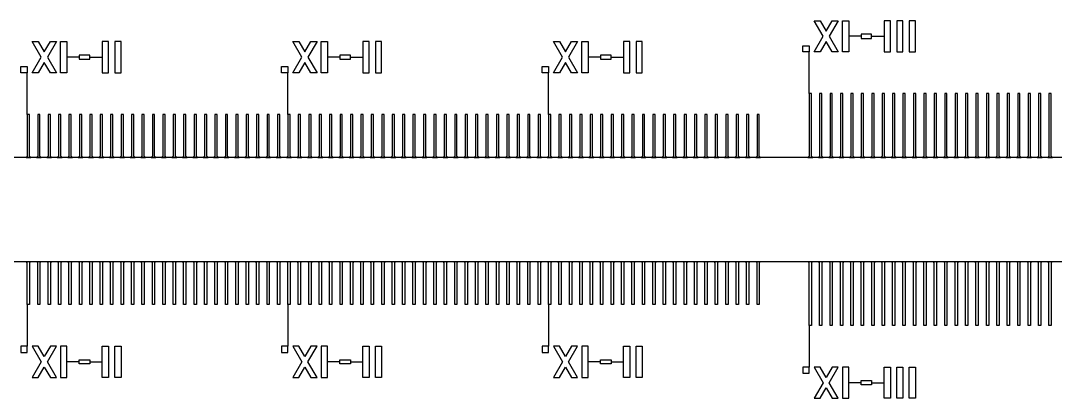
# Model space of a CAD drawing. Extents: x 135699 to 160699, y 112501 to 137501.
# Drawn here: x 148821.5 to 149317.7, y 119085.7 to 119266.9 of the extents above; entities that cross this region are included whole.
import ezdxf

# ---------------------------------------------------------------- set-up
doc = ezdxf.new("R2010")
doc.units = 13
doc.layers.add('1.1', color=7, linetype='Continuous', true_color=0xa852ff)
doc.layers.add('Write', color=7, linetype='Continuous', true_color=0x839eaa)
doc.layers.add('Main', color=140, linetype='Continuous')

msp = doc.modelspace()

# ---------------------------------------------------------------- linework, layer by layer
for p, q in [((149224.65, 119259.41), (149218.65, 119259.41)), ((149229.65, 119259.41), (149235.65, 119259.41)), ((149199.68, 119231.91), (149199.68, 119251.91)), ((148849.65, 119249.41), (148843.65, 119249.41)), ((148854.65, 119249.41), (148860.65, 119249.41)), ((148974.65, 119249.41), (148968.65, 119249.41)), ((148979.65, 119249.41), (148985.65, 119249.41)), ((149099.65, 119249.41), (149093.65, 119249.41)), ((149104.65, 119249.41), (149110.65, 119249.41)), ((148824.68, 119221.91), (148824.68, 119241.91)), ((148949.68, 119221.91), (148949.68, 119241.91)), ((149074.68, 119221.91), (149074.68, 119241.91)), ((148824.68, 119130.71), (148824.68, 119110.71)), ((148949.68, 119130.71), (148949.68, 119110.71)), ((149074.68, 119130.71), (149074.68, 119110.71)), ((149199.68, 119120.71), (149199.68, 119100.71)), ((148849.65, 119103.21), (148843.65, 119103.21)), ((148854.65, 119103.21), (148860.65, 119103.21)), ((148974.65, 119103.21), (148968.65, 119103.21)), ((148979.65, 119103.21), (148985.65, 119103.21)), ((149099.65, 119103.21), (149093.65, 119103.21)), ((149104.65, 119103.21), (149110.65, 119103.21)), ((149224.65, 119093.21), (149218.65, 119093.21)), ((149229.65, 119093.21), (149235.65, 119093.21))]:
    msp.add_line(p, q)
at = {"layer": '1.1'}
for points in [[(149201.38, 119201.31), (149200.78, 119201.91), (149200.78, 119231.91), (149199.68, 119231.91), (149199.68, 119201.91), (149199.08, 119201.31)], [(149206.38, 119201.31), (149205.78, 119201.91), (149205.78, 119231.91), (149204.68, 119231.91), (149204.68, 119201.91), (149204.08, 119201.31)], [(149211.38, 119201.31), (149210.78, 119201.91), (149210.78, 119231.91), (149209.68, 119231.91), (149209.68, 119201.91), (149209.08, 119201.31)], [(149216.38, 119201.31), (149215.78, 119201.91), (149215.78, 119231.91), (149214.68, 119231.91), (149214.68, 119201.91), (149214.08, 119201.31)], [(149221.38, 119201.31), (149220.78, 119201.91), (149220.78, 119231.91), (149219.68, 119231.91), (149219.68, 119201.91), (149219.08, 119201.31)], [(149226.38, 119201.31), (149225.78, 119201.91), (149225.78, 119231.91), (149224.68, 119231.91), (149224.68, 119201.91), (149224.08, 119201.31)], [(149231.38, 119201.31), (149230.78, 119201.91), (149230.78, 119231.91), (149229.68, 119231.91), (149229.68, 119201.91), (149229.08, 119201.31)], [(149236.38, 119201.31), (149235.78, 119201.91), (149235.78, 119231.91), (149234.68, 119231.91), (149234.68, 119201.91), (149234.08, 119201.31)], [(149241.38, 119201.31), (149240.78, 119201.91), (149240.78, 119231.91), (149239.68, 119231.91), (149239.68, 119201.91), (149239.08, 119201.31)], [(149246.38, 119201.31), (149245.78, 119201.91), (149245.78, 119231.91), (149244.68, 119231.91), (149244.68, 119201.91), (149244.08, 119201.31)], [(149251.38, 119201.31), (149250.78, 119201.91), (149250.78, 119231.91), (149249.68, 119231.91), (149249.68, 119201.91), (149249.08, 119201.31)], [(149256.38, 119201.31), (149255.78, 119201.91), (149255.78, 119231.91), (149254.68, 119231.91), (149254.68, 119201.91), (149254.08, 119201.31)], [(149261.38, 119201.31), (149260.78, 119201.91), (149260.78, 119231.91), (149259.68, 119231.91), (149259.68, 119201.91), (149259.08, 119201.31)], [(149266.38, 119201.31), (149265.78, 119201.91), (149265.78, 119231.91), (149264.68, 119231.91), (149264.68, 119201.91), (149264.08, 119201.31)], [(149271.38, 119201.31), (149270.78, 119201.91), (149270.78, 119231.91), (149269.68, 119231.91), (149269.68, 119201.91), (149269.08, 119201.31)], [(149276.38, 119201.31), (149275.78, 119201.91), (149275.78, 119231.91), (149274.68, 119231.91), (149274.68, 119201.91), (149274.08, 119201.31)], [(149281.38, 119201.31), (149280.78, 119201.91), (149280.78, 119231.91), (149279.68, 119231.91), (149279.68, 119201.91), (149279.08, 119201.31)], [(149286.38, 119201.31), (149285.78, 119201.91), (149285.78, 119231.91), (149284.68, 119231.91), (149284.68, 119201.91), (149284.08, 119201.31)], [(149291.38, 119201.31), (149290.78, 119201.91), (149290.78, 119231.91), (149289.68, 119231.91), (149289.68, 119201.91), (149289.08, 119201.31)], [(149296.38, 119201.31), (149295.78, 119201.91), (149295.78, 119231.91), (149294.68, 119231.91), (149294.68, 119201.91), (149294.08, 119201.31)], [(149301.38, 119201.31), (149300.78, 119201.91), (149300.78, 119231.91), (149299.68, 119231.91), (149299.68, 119201.91), (149299.08, 119201.31)], [(149306.38, 119201.31), (149305.78, 119201.91), (149305.78, 119231.91), (149304.68, 119231.91), (149304.68, 119201.91), (149304.08, 119201.31)], [(149311.38, 119201.31), (149310.78, 119201.91), (149310.78, 119231.91), (149309.68, 119231.91), (149309.68, 119201.91), (149309.08, 119201.31)], [(149316.38, 119201.31), (149315.78, 119201.91), (149315.78, 119231.91), (149314.68, 119231.91), (149314.68, 119201.91), (149314.08, 119201.31)], [(148826.38, 119201.31), (148825.78, 119201.91), (148825.78, 119221.91), (148824.68, 119221.91), (148824.68, 119201.91), (148824.08, 119201.31)], [(148831.38, 119201.31), (148830.78, 119201.91), (148830.78, 119221.91), (148829.68, 119221.91), (148829.68, 119201.91), (148829.08, 119201.31)], [(148836.38, 119201.31), (148835.78, 119201.91), (148835.78, 119221.91), (148834.68, 119221.91), (148834.68, 119201.91), (148834.08, 119201.31)], [(148841.38, 119201.31), (148840.78, 119201.91), (148840.78, 119221.91), (148839.68, 119221.91), (148839.68, 119201.91), (148839.08, 119201.31)], [(148846.38, 119201.31), (148845.78, 119201.91), (148845.78, 119221.91), (148844.68, 119221.91), (148844.68, 119201.91), (148844.08, 119201.31)], [(148851.38, 119201.31), (148850.78, 119201.91), (148850.78, 119221.91), (148849.68, 119221.91), (148849.68, 119201.91), (148849.08, 119201.31)], [(148856.38, 119201.31), (148855.78, 119201.91), (148855.78, 119221.91), (148854.68, 119221.91), (148854.68, 119201.91), (148854.08, 119201.31)], [(148861.38, 119201.31), (148860.78, 119201.91), (148860.78, 119221.91), (148859.68, 119221.91), (148859.68, 119201.91), (148859.08, 119201.31)], [(148866.38, 119201.31), (148865.78, 119201.91), (148865.78, 119221.91), (148864.68, 119221.91), (148864.68, 119201.91), (148864.08, 119201.31)], [(148871.38, 119201.31), (148870.78, 119201.91), (148870.78, 119221.91), (148869.68, 119221.91), (148869.68, 119201.91), (148869.08, 119201.31)], [(148876.38, 119201.31), (148875.78, 119201.91), (148875.78, 119221.91), (148874.68, 119221.91), (148874.68, 119201.91), (148874.08, 119201.31)], [(148881.38, 119201.31), (148880.78, 119201.91), (148880.78, 119221.91), (148879.68, 119221.91), (148879.68, 119201.91), (148879.08, 119201.31)], [(148886.38, 119201.31), (148885.78, 119201.91), (148885.78, 119221.91), (148884.68, 119221.91), (148884.68, 119201.91), (148884.08, 119201.31)], [(148891.38, 119201.31), (148890.78, 119201.91), (148890.78, 119221.91), (148889.68, 119221.91), (148889.68, 119201.91), (148889.08, 119201.31)], [(148896.38, 119201.31), (148895.78, 119201.91), (148895.78, 119221.91), (148894.68, 119221.91), (148894.68, 119201.91), (148894.08, 119201.31)], [(148901.38, 119201.31), (148900.78, 119201.91), (148900.78, 119221.91), (148899.68, 119221.91), (148899.68, 119201.91), (148899.08, 119201.31)], [(148906.38, 119201.31), (148905.78, 119201.91), (148905.78, 119221.91), (148904.68, 119221.91), (148904.68, 119201.91), (148904.08, 119201.31)], [(148911.38, 119201.31), (148910.78, 119201.91), (148910.78, 119221.91), (148909.68, 119221.91), (148909.68, 119201.91), (148909.08, 119201.31)], [(148916.38, 119201.31), (148915.78, 119201.91), (148915.78, 119221.91), (148914.68, 119221.91), (148914.68, 119201.91), (148914.08, 119201.31)], [(148921.38, 119201.31), (148920.78, 119201.91), (148920.78, 119221.91), (148919.68, 119221.91), (148919.68, 119201.91), (148919.08, 119201.31)], [(148926.38, 119201.31), (148925.78, 119201.91), (148925.78, 119221.91), (148924.68, 119221.91), (148924.68, 119201.91), (148924.08, 119201.31)], [(148931.38, 119201.31), (148930.78, 119201.91), (148930.78, 119221.91), (148929.68, 119221.91), (148929.68, 119201.91), (148929.08, 119201.31)], [(148936.38, 119201.31), (148935.78, 119201.91), (148935.78, 119221.91), (148934.68, 119221.91), (148934.68, 119201.91), (148934.08, 119201.31)], [(148941.38, 119201.31), (148940.78, 119201.91), (148940.78, 119221.91), (148939.68, 119221.91), (148939.68, 119201.91), (148939.08, 119201.31)], [(148946.38, 119201.31), (148945.78, 119201.91), (148945.78, 119221.91), (148944.68, 119221.91), (148944.68, 119201.91), (148944.08, 119201.31)], [(148951.38, 119201.31), (148950.78, 119201.91), (148950.78, 119221.91), (148949.68, 119221.91), (148949.68, 119201.91), (148949.08, 119201.31)], [(148956.38, 119201.31), (148955.78, 119201.91), (148955.78, 119221.91), (148954.68, 119221.91), (148954.68, 119201.91), (148954.08, 119201.31)], [(148961.38, 119201.31), (148960.78, 119201.91), (148960.78, 119221.91), (148959.68, 119221.91), (148959.68, 119201.91), (148959.08, 119201.31)], [(148966.38, 119201.31), (148965.78, 119201.91), (148965.78, 119221.91), (148964.68, 119221.91), (148964.68, 119201.91), (148964.08, 119201.31)], [(148971.38, 119201.31), (148970.78, 119201.91), (148970.78, 119221.91), (148969.68, 119221.91), (148969.68, 119201.91), (148969.08, 119201.31)], [(148976.38, 119201.31), (148975.78, 119201.91), (148975.78, 119221.91), (148974.68, 119221.91), (148974.68, 119201.91), (148974.08, 119201.31)], [(148981.38, 119201.31), (148980.78, 119201.91), (148980.78, 119221.91), (148979.68, 119221.91), (148979.68, 119201.91), (148979.08, 119201.31)], [(148986.38, 119201.31), (148985.78, 119201.91), (148985.78, 119221.91), (148984.68, 119221.91), (148984.68, 119201.91), (148984.08, 119201.31)], [(148991.38, 119201.31), (148990.78, 119201.91), (148990.78, 119221.91), (148989.68, 119221.91), (148989.68, 119201.91), (148989.08, 119201.31)], [(148996.38, 119201.31), (148995.78, 119201.91), (148995.78, 119221.91), (148994.68, 119221.91), (148994.68, 119201.91), (148994.08, 119201.31)], [(149001.38, 119201.31), (149000.78, 119201.91), (149000.78, 119221.91), (148999.68, 119221.91), (148999.68, 119201.91), (148999.08, 119201.31)], [(149006.38, 119201.31), (149005.78, 119201.91), (149005.78, 119221.91), (149004.68, 119221.91), (149004.68, 119201.91), (149004.08, 119201.31)], [(149011.38, 119201.31), (149010.78, 119201.91), (149010.78, 119221.91), (149009.68, 119221.91), (149009.68, 119201.91), (149009.08, 119201.31)], [(149016.38, 119201.31), (149015.78, 119201.91), (149015.78, 119221.91), (149014.68, 119221.91), (149014.68, 119201.91), (149014.08, 119201.31)], [(149021.38, 119201.31), (149020.78, 119201.91), (149020.78, 119221.91), (149019.68, 119221.91), (149019.68, 119201.91), (149019.08, 119201.31)], [(149026.38, 119201.31), (149025.78, 119201.91), (149025.78, 119221.91), (149024.68, 119221.91), (149024.68, 119201.91), (149024.08, 119201.31)], [(149031.38, 119201.31), (149030.78, 119201.91), (149030.78, 119221.91), (149029.68, 119221.91), (149029.68, 119201.91), (149029.08, 119201.31)], [(149036.38, 119201.31), (149035.78, 119201.91), (149035.78, 119221.91), (149034.68, 119221.91), (149034.68, 119201.91), (149034.08, 119201.31)], [(149041.38, 119201.31), (149040.78, 119201.91), (149040.78, 119221.91), (149039.68, 119221.91), (149039.68, 119201.91), (149039.08, 119201.31)], [(149046.38, 119201.31), (149045.78, 119201.91), (149045.78, 119221.91), (149044.68, 119221.91), (149044.68, 119201.91), (149044.08, 119201.31)], [(149051.38, 119201.31), (149050.78, 119201.91), (149050.78, 119221.91), (149049.68, 119221.91), (149049.68, 119201.91), (149049.08, 119201.31)], [(149056.38, 119201.31), (149055.78, 119201.91), (149055.78, 119221.91), (149054.68, 119221.91), (149054.68, 119201.91), (149054.08, 119201.31)], [(149061.38, 119201.31), (149060.78, 119201.91), (149060.78, 119221.91), (149059.68, 119221.91), (149059.68, 119201.91), (149059.08, 119201.31)], [(149066.38, 119201.31), (149065.78, 119201.91), (149065.78, 119221.91), (149064.68, 119221.91), (149064.68, 119201.91), (149064.08, 119201.31)], [(149071.38, 119201.31), (149070.78, 119201.91), (149070.78, 119221.91), (149069.68, 119221.91), (149069.68, 119201.91), (149069.08, 119201.31)], [(149076.38, 119201.31), (149075.78, 119201.91), (149075.78, 119221.91), (149074.68, 119221.91), (149074.68, 119201.91), (149074.08, 119201.31)], [(149081.38, 119201.31), (149080.78, 119201.91), (149080.78, 119221.91), (149079.68, 119221.91), (149079.68, 119201.91), (149079.08, 119201.31)], [(149086.38, 119201.31), (149085.78, 119201.91), (149085.78, 119221.91), (149084.68, 119221.91), (149084.68, 119201.91), (149084.08, 119201.31)], [(149091.38, 119201.31), (149090.78, 119201.91), (149090.78, 119221.91), (149089.68, 119221.91), (149089.68, 119201.91), (149089.08, 119201.31)], [(149096.38, 119201.31), (149095.78, 119201.91), (149095.78, 119221.91), (149094.68, 119221.91), (149094.68, 119201.91), (149094.08, 119201.31)], [(149101.38, 119201.31), (149100.78, 119201.91), (149100.78, 119221.91), (149099.68, 119221.91), (149099.68, 119201.91), (149099.08, 119201.31)], [(149106.38, 119201.31), (149105.78, 119201.91), (149105.78, 119221.91), (149104.68, 119221.91), (149104.68, 119201.91), (149104.08, 119201.31)], [(149111.38, 119201.31), (149110.78, 119201.91), (149110.78, 119221.91), (149109.68, 119221.91), (149109.68, 119201.91), (149109.08, 119201.31)], [(149116.38, 119201.31), (149115.78, 119201.91), (149115.78, 119221.91), (149114.68, 119221.91), (149114.68, 119201.91), (149114.08, 119201.31)], [(149121.38, 119201.31), (149120.78, 119201.91), (149120.78, 119221.91), (149119.68, 119221.91), (149119.68, 119201.91), (149119.08, 119201.31)], [(149126.38, 119201.31), (149125.78, 119201.91), (149125.78, 119221.91), (149124.68, 119221.91), (149124.68, 119201.91), (149124.08, 119201.31)], [(149131.38, 119201.31), (149130.78, 119201.91), (149130.78, 119221.91), (149129.68, 119221.91), (149129.68, 119201.91), (149129.08, 119201.31)], [(149136.38, 119201.31), (149135.78, 119201.91), (149135.78, 119221.91), (149134.68, 119221.91), (149134.68, 119201.91), (149134.08, 119201.31)], [(149141.38, 119201.31), (149140.78, 119201.91), (149140.78, 119221.91), (149139.68, 119221.91), (149139.68, 119201.91), (149139.08, 119201.31)], [(149146.38, 119201.31), (149145.78, 119201.91), (149145.78, 119221.91), (149144.68, 119221.91), (149144.68, 119201.91), (149144.08, 119201.31)], [(149151.38, 119201.31), (149150.78, 119201.91), (149150.78, 119221.91), (149149.68, 119221.91), (149149.68, 119201.91), (149149.08, 119201.31)], [(149156.38, 119201.31), (149155.78, 119201.91), (149155.78, 119221.91), (149154.68, 119221.91), (149154.68, 119201.91), (149154.08, 119201.31)], [(149161.38, 119201.31), (149160.78, 119201.91), (149160.78, 119221.91), (149159.68, 119221.91), (149159.68, 119201.91), (149159.08, 119201.31)], [(149166.38, 119201.31), (149165.78, 119201.91), (149165.78, 119221.91), (149164.68, 119221.91), (149164.68, 119201.91), (149164.08, 119201.31)], [(149171.38, 119201.31), (149170.78, 119201.91), (149170.78, 119221.91), (149169.68, 119221.91), (149169.68, 119201.91), (149169.08, 119201.31)], [(149176.38, 119201.31), (149175.78, 119201.91), (149175.78, 119221.91), (149174.68, 119221.91), (149174.68, 119201.91), (149174.08, 119201.31)], [(148826.38, 119151.31), (148825.78, 119150.71), (148825.78, 119130.71), (148824.68, 119130.71), (148824.68, 119150.71), (148824.08, 119151.31)], [(148831.38, 119151.31), (148830.78, 119150.71), (148830.78, 119130.71), (148829.68, 119130.71), (148829.68, 119150.71), (148829.08, 119151.31)], [(148836.38, 119151.31), (148835.78, 119150.71), (148835.78, 119130.71), (148834.68, 119130.71), (148834.68, 119150.71), (148834.08, 119151.31)], [(148841.38, 119151.31), (148840.78, 119150.71), (148840.78, 119130.71), (148839.68, 119130.71), (148839.68, 119150.71), (148839.08, 119151.31)], [(148846.38, 119151.31), (148845.78, 119150.71), (148845.78, 119130.71), (148844.68, 119130.71), (148844.68, 119150.71), (148844.08, 119151.31)], [(148851.38, 119151.31), (148850.78, 119150.71), (148850.78, 119130.71), (148849.68, 119130.71), (148849.68, 119150.71), (148849.08, 119151.31)], [(148856.38, 119151.31), (148855.78, 119150.71), (148855.78, 119130.71), (148854.68, 119130.71), (148854.68, 119150.71), (148854.08, 119151.31)], [(148861.38, 119151.31), (148860.78, 119150.71), (148860.78, 119130.71), (148859.68, 119130.71), (148859.68, 119150.71), (148859.08, 119151.31)], [(148866.38, 119151.31), (148865.78, 119150.71), (148865.78, 119130.71), (148864.68, 119130.71), (148864.68, 119150.71), (148864.08, 119151.31)], [(148871.38, 119151.31), (148870.78, 119150.71), (148870.78, 119130.71), (148869.68, 119130.71), (148869.68, 119150.71), (148869.08, 119151.31)], [(148876.38, 119151.31), (148875.78, 119150.71), (148875.78, 119130.71), (148874.68, 119130.71), (148874.68, 119150.71), (148874.08, 119151.31)], [(148881.38, 119151.31), (148880.78, 119150.71), (148880.78, 119130.71), (148879.68, 119130.71), (148879.68, 119150.71), (148879.08, 119151.31)], [(148886.38, 119151.31), (148885.78, 119150.71), (148885.78, 119130.71), (148884.68, 119130.71), (148884.68, 119150.71), (148884.08, 119151.31)], [(148891.38, 119151.31), (148890.78, 119150.71), (148890.78, 119130.71), (148889.68, 119130.71), (148889.68, 119150.71), (148889.08, 119151.31)], [(148896.38, 119151.31), (148895.78, 119150.71), (148895.78, 119130.71), (148894.68, 119130.71), (148894.68, 119150.71), (148894.08, 119151.31)], [(148901.38, 119151.31), (148900.78, 119150.71), (148900.78, 119130.71), (148899.68, 119130.71), (148899.68, 119150.71), (148899.08, 119151.31)], [(148906.38, 119151.31), (148905.78, 119150.71), (148905.78, 119130.71), (148904.68, 119130.71), (148904.68, 119150.71), (148904.08, 119151.31)], [(148911.38, 119151.31), (148910.78, 119150.71), (148910.78, 119130.71), (148909.68, 119130.71), (148909.68, 119150.71), (148909.08, 119151.31)], [(148916.38, 119151.31), (148915.78, 119150.71), (148915.78, 119130.71), (148914.68, 119130.71), (148914.68, 119150.71), (148914.08, 119151.31)], [(148921.38, 119151.31), (148920.78, 119150.71), (148920.78, 119130.71), (148919.68, 119130.71), (148919.68, 119150.71), (148919.08, 119151.31)], [(148926.38, 119151.31), (148925.78, 119150.71), (148925.78, 119130.71), (148924.68, 119130.71), (148924.68, 119150.71), (148924.08, 119151.31)], [(148931.38, 119151.31), (148930.78, 119150.71), (148930.78, 119130.71), (148929.68, 119130.71), (148929.68, 119150.71), (148929.08, 119151.31)], [(148936.38, 119151.31), (148935.78, 119150.71), (148935.78, 119130.71), (148934.68, 119130.71), (148934.68, 119150.71), (148934.08, 119151.31)], [(148941.38, 119151.31), (148940.78, 119150.71), (148940.78, 119130.71), (148939.68, 119130.71), (148939.68, 119150.71), (148939.08, 119151.31)], [(148946.38, 119151.31), (148945.78, 119150.71), (148945.78, 119130.71), (148944.68, 119130.71), (148944.68, 119150.71), (148944.08, 119151.31)], [(148951.38, 119151.31), (148950.78, 119150.71), (148950.78, 119130.71), (148949.68, 119130.71), (148949.68, 119150.71), (148949.08, 119151.31)], [(148956.38, 119151.31), (148955.78, 119150.71), (148955.78, 119130.71), (148954.68, 119130.71), (148954.68, 119150.71), (148954.08, 119151.31)], [(148961.38, 119151.31), (148960.78, 119150.71), (148960.78, 119130.71), (148959.68, 119130.71), (148959.68, 119150.71), (148959.08, 119151.31)], [(148966.38, 119151.31), (148965.78, 119150.71), (148965.78, 119130.71), (148964.68, 119130.71), (148964.68, 119150.71), (148964.08, 119151.31)], [(148971.38, 119151.31), (148970.78, 119150.71), (148970.78, 119130.71), (148969.68, 119130.71), (148969.68, 119150.71), (148969.08, 119151.31)], [(148976.38, 119151.31), (148975.78, 119150.71), (148975.78, 119130.71), (148974.68, 119130.71), (148974.68, 119150.71), (148974.08, 119151.31)], [(148981.38, 119151.31), (148980.78, 119150.71), (148980.78, 119130.71), (148979.68, 119130.71), (148979.68, 119150.71), (148979.08, 119151.31)], [(148986.38, 119151.31), (148985.78, 119150.71), (148985.78, 119130.71), (148984.68, 119130.71), (148984.68, 119150.71), (148984.08, 119151.31)], [(148991.38, 119151.31), (148990.78, 119150.71), (148990.78, 119130.71), (148989.68, 119130.71), (148989.68, 119150.71), (148989.08, 119151.31)], [(148996.38, 119151.31), (148995.78, 119150.71), (148995.78, 119130.71), (148994.68, 119130.71), (148994.68, 119150.71), (148994.08, 119151.31)], [(149001.38, 119151.31), (149000.78, 119150.71), (149000.78, 119130.71), (148999.68, 119130.71), (148999.68, 119150.71), (148999.08, 119151.31)], [(149006.38, 119151.31), (149005.78, 119150.71), (149005.78, 119130.71), (149004.68, 119130.71), (149004.68, 119150.71), (149004.08, 119151.31)], [(149011.38, 119151.31), (149010.78, 119150.71), (149010.78, 119130.71), (149009.68, 119130.71), (149009.68, 119150.71), (149009.08, 119151.31)], [(149016.38, 119151.31), (149015.78, 119150.71), (149015.78, 119130.71), (149014.68, 119130.71), (149014.68, 119150.71), (149014.08, 119151.31)], [(149021.38, 119151.31), (149020.78, 119150.71), (149020.78, 119130.71), (149019.68, 119130.71), (149019.68, 119150.71), (149019.08, 119151.31)], [(149026.38, 119151.31), (149025.78, 119150.71), (149025.78, 119130.71), (149024.68, 119130.71), (149024.68, 119150.71), (149024.08, 119151.31)], [(149031.38, 119151.31), (149030.78, 119150.71), (149030.78, 119130.71), (149029.68, 119130.71), (149029.68, 119150.71), (149029.08, 119151.31)], [(149036.38, 119151.31), (149035.78, 119150.71), (149035.78, 119130.71), (149034.68, 119130.71), (149034.68, 119150.71), (149034.08, 119151.31)], [(149041.38, 119151.31), (149040.78, 119150.71), (149040.78, 119130.71), (149039.68, 119130.71), (149039.68, 119150.71), (149039.08, 119151.31)], [(149046.38, 119151.31), (149045.78, 119150.71), (149045.78, 119130.71), (149044.68, 119130.71), (149044.68, 119150.71), (149044.08, 119151.31)], [(149051.38, 119151.31), (149050.78, 119150.71), (149050.78, 119130.71), (149049.68, 119130.71), (149049.68, 119150.71), (149049.08, 119151.31)], [(149056.38, 119151.31), (149055.78, 119150.71), (149055.78, 119130.71), (149054.68, 119130.71), (149054.68, 119150.71), (149054.08, 119151.31)], [(149061.38, 119151.31), (149060.78, 119150.71), (149060.78, 119130.71), (149059.68, 119130.71), (149059.68, 119150.71), (149059.08, 119151.31)], [(149066.38, 119151.31), (149065.78, 119150.71), (149065.78, 119130.71), (149064.68, 119130.71), (149064.68, 119150.71), (149064.08, 119151.31)], [(149071.38, 119151.31), (149070.78, 119150.71), (149070.78, 119130.71), (149069.68, 119130.71), (149069.68, 119150.71), (149069.08, 119151.31)], [(149076.38, 119151.31), (149075.78, 119150.71), (149075.78, 119130.71), (149074.68, 119130.71), (149074.68, 119150.71), (149074.08, 119151.31)], [(149081.38, 119151.31), (149080.78, 119150.71), (149080.78, 119130.71), (149079.68, 119130.71), (149079.68, 119150.71), (149079.08, 119151.31)], [(149086.38, 119151.31), (149085.78, 119150.71), (149085.78, 119130.71), (149084.68, 119130.71), (149084.68, 119150.71), (149084.08, 119151.31)], [(149091.38, 119151.31), (149090.78, 119150.71), (149090.78, 119130.71), (149089.68, 119130.71), (149089.68, 119150.71), (149089.08, 119151.31)], [(149096.38, 119151.31), (149095.78, 119150.71), (149095.78, 119130.71), (149094.68, 119130.71), (149094.68, 119150.71), (149094.08, 119151.31)], [(149101.38, 119151.31), (149100.78, 119150.71), (149100.78, 119130.71), (149099.68, 119130.71), (149099.68, 119150.71), (149099.08, 119151.31)], [(149106.38, 119151.31), (149105.78, 119150.71), (149105.78, 119130.71), (149104.68, 119130.71), (149104.68, 119150.71), (149104.08, 119151.31)], [(149111.38, 119151.31), (149110.78, 119150.71), (149110.78, 119130.71), (149109.68, 119130.71), (149109.68, 119150.71), (149109.08, 119151.31)], [(149116.38, 119151.31), (149115.78, 119150.71), (149115.78, 119130.71), (149114.68, 119130.71), (149114.68, 119150.71), (149114.08, 119151.31)], [(149121.38, 119151.31), (149120.78, 119150.71), (149120.78, 119130.71), (149119.68, 119130.71), (149119.68, 119150.71), (149119.08, 119151.31)], [(149126.38, 119151.31), (149125.78, 119150.71), (149125.78, 119130.71), (149124.68, 119130.71), (149124.68, 119150.71), (149124.08, 119151.31)], [(149131.38, 119151.31), (149130.78, 119150.71), (149130.78, 119130.71), (149129.68, 119130.71), (149129.68, 119150.71), (149129.08, 119151.31)], [(149136.38, 119151.31), (149135.78, 119150.71), (149135.78, 119130.71), (149134.68, 119130.71), (149134.68, 119150.71), (149134.08, 119151.31)], [(149141.38, 119151.31), (149140.78, 119150.71), (149140.78, 119130.71), (149139.68, 119130.71), (149139.68, 119150.71), (149139.08, 119151.31)], [(149146.38, 119151.31), (149145.78, 119150.71), (149145.78, 119130.71), (149144.68, 119130.71), (149144.68, 119150.71), (149144.08, 119151.31)], [(149151.38, 119151.31), (149150.78, 119150.71), (149150.78, 119130.71), (149149.68, 119130.71), (149149.68, 119150.71), (149149.08, 119151.31)], [(149156.38, 119151.31), (149155.78, 119150.71), (149155.78, 119130.71), (149154.68, 119130.71), (149154.68, 119150.71), (149154.08, 119151.31)], [(149161.38, 119151.31), (149160.78, 119150.71), (149160.78, 119130.71), (149159.68, 119130.71), (149159.68, 119150.71), (149159.08, 119151.31)], [(149166.38, 119151.31), (149165.78, 119150.71), (149165.78, 119130.71), (149164.68, 119130.71), (149164.68, 119150.71), (149164.08, 119151.31)], [(149171.38, 119151.31), (149170.78, 119150.71), (149170.78, 119130.71), (149169.68, 119130.71), (149169.68, 119150.71), (149169.08, 119151.31)], [(149176.38, 119151.31), (149175.78, 119150.71), (149175.78, 119130.71), (149174.68, 119130.71), (149174.68, 119150.71), (149174.08, 119151.31)], [(149201.38, 119151.31), (149200.78, 119150.71), (149200.78, 119120.71), (149199.68, 119120.71), (149199.68, 119150.71), (149199.08, 119151.31)], [(149206.38, 119151.31), (149205.78, 119150.71), (149205.78, 119120.71), (149204.68, 119120.71), (149204.68, 119150.71), (149204.08, 119151.31)], [(149211.38, 119151.31), (149210.78, 119150.71), (149210.78, 119120.71), (149209.68, 119120.71), (149209.68, 119150.71), (149209.08, 119151.31)], [(149216.38, 119151.31), (149215.78, 119150.71), (149215.78, 119120.71), (149214.68, 119120.71), (149214.68, 119150.71), (149214.08, 119151.31)], [(149221.38, 119151.31), (149220.78, 119150.71), (149220.78, 119120.71), (149219.68, 119120.71), (149219.68, 119150.71), (149219.08, 119151.31)], [(149226.38, 119151.31), (149225.78, 119150.71), (149225.78, 119120.71), (149224.68, 119120.71), (149224.68, 119150.71), (149224.08, 119151.31)], [(149231.38, 119151.31), (149230.78, 119150.71), (149230.78, 119120.71), (149229.68, 119120.71), (149229.68, 119150.71), (149229.08, 119151.31)], [(149236.38, 119151.31), (149235.78, 119150.71), (149235.78, 119120.71), (149234.68, 119120.71), (149234.68, 119150.71), (149234.08, 119151.31)], [(149241.38, 119151.31), (149240.78, 119150.71), (149240.78, 119120.71), (149239.68, 119120.71), (149239.68, 119150.71), (149239.08, 119151.31)], [(149246.38, 119151.31), (149245.78, 119150.71), (149245.78, 119120.71), (149244.68, 119120.71), (149244.68, 119150.71), (149244.08, 119151.31)], [(149251.38, 119151.31), (149250.78, 119150.71), (149250.78, 119120.71), (149249.68, 119120.71), (149249.68, 119150.71), (149249.08, 119151.31)], [(149256.38, 119151.31), (149255.78, 119150.71), (149255.78, 119120.71), (149254.68, 119120.71), (149254.68, 119150.71), (149254.08, 119151.31)], [(149261.38, 119151.31), (149260.78, 119150.71), (149260.78, 119120.71), (149259.68, 119120.71), (149259.68, 119150.71), (149259.08, 119151.31)], [(149266.38, 119151.31), (149265.78, 119150.71), (149265.78, 119120.71), (149264.68, 119120.71), (149264.68, 119150.71), (149264.08, 119151.31)], [(149271.38, 119151.31), (149270.78, 119150.71), (149270.78, 119120.71), (149269.68, 119120.71), (149269.68, 119150.71), (149269.08, 119151.31)], [(149276.38, 119151.31), (149275.78, 119150.71), (149275.78, 119120.71), (149274.68, 119120.71), (149274.68, 119150.71), (149274.08, 119151.31)], [(149281.38, 119151.31), (149280.78, 119150.71), (149280.78, 119120.71), (149279.68, 119120.71), (149279.68, 119150.71), (149279.08, 119151.31)], [(149286.38, 119151.31), (149285.78, 119150.71), (149285.78, 119120.71), (149284.68, 119120.71), (149284.68, 119150.71), (149284.08, 119151.31)], [(149291.38, 119151.31), (149290.78, 119150.71), (149290.78, 119120.71), (149289.68, 119120.71), (149289.68, 119150.71), (149289.08, 119151.31)], [(149296.38, 119151.31), (149295.78, 119150.71), (149295.78, 119120.71), (149294.68, 119120.71), (149294.68, 119150.71), (149294.08, 119151.31)], [(149301.38, 119151.31), (149300.78, 119150.71), (149300.78, 119120.71), (149299.68, 119120.71), (149299.68, 119150.71), (149299.08, 119151.31)], [(149306.38, 119151.31), (149305.78, 119150.71), (149305.78, 119120.71), (149304.68, 119120.71), (149304.68, 119150.71), (149304.08, 119151.31)], [(149311.38, 119151.31), (149310.78, 119150.71), (149310.78, 119120.71), (149309.68, 119120.71), (149309.68, 119150.71), (149309.08, 119151.31)], [(149316.38, 119151.31), (149315.78, 119150.71), (149315.78, 119120.71), (149314.68, 119120.71), (149314.68, 119150.71), (149314.08, 119151.31)]]:
    msp.add_lwpolyline(points, close=True, dxfattribs=at)
at = {"layer": 'Main'}
msp.add_lwpolyline([(150549.08, 119201.31), (145849.08, 119201.31), (145849.08, 119151.31), (150549.08, 119151.31)], close=True, dxfattribs=at)
at = {"layer": 'Write'}
for points in [[(149210.76, 119251.91), (149207.87, 119256.91), (149204.99, 119251.91), (149202.1, 119251.91), (149206.43, 119259.41), (149202.1, 119266.91), (149204.99, 119266.91), (149207.87, 119261.91), (149210.76, 119266.91), (149213.65, 119266.91), (149209.32, 119259.41), (149213.65, 119251.91)], [(149215.65, 119251.91), (149215.65, 119266.91), (149218.65, 119266.91), (149218.65, 119251.91)], [(149238.65, 119251.91), (149238.65, 119266.91), (149235.65, 119266.91), (149235.65, 119251.91)], [(149244.65, 119251.91), (149244.65, 119266.91), (149241.65, 119266.91), (149241.65, 119251.91)], [(149250.65, 119251.91), (149250.65, 119266.91), (149247.65, 119266.91), (149247.65, 119251.91)], [(148835.76, 119241.91), (148832.87, 119246.91), (148829.99, 119241.91), (148827.1, 119241.91), (148831.43, 119249.41), (148827.1, 119256.91), (148829.99, 119256.91), (148832.87, 119251.91), (148835.76, 119256.91), (148838.65, 119256.91), (148834.32, 119249.41), (148838.65, 119241.91)], [(148840.65, 119241.91), (148840.65, 119256.91), (148843.65, 119256.91), (148843.65, 119241.91)], [(148863.65, 119241.91), (148863.65, 119256.91), (148860.65, 119256.91), (148860.65, 119241.91)], [(148869.65, 119241.91), (148869.65, 119256.91), (148866.65, 119256.91), (148866.65, 119241.91)], [(148960.76, 119241.91), (148957.87, 119246.91), (148954.99, 119241.91), (148952.1, 119241.91), (148956.43, 119249.41), (148952.1, 119256.91), (148954.99, 119256.91), (148957.87, 119251.91), (148960.76, 119256.91), (148963.65, 119256.91), (148959.32, 119249.41), (148963.65, 119241.91)], [(148965.65, 119241.91), (148965.65, 119256.91), (148968.65, 119256.91), (148968.65, 119241.91)], [(148988.65, 119241.91), (148988.65, 119256.91), (148985.65, 119256.91), (148985.65, 119241.91)], [(148994.65, 119241.91), (148994.65, 119256.91), (148991.65, 119256.91), (148991.65, 119241.91)], [(149085.76, 119241.91), (149082.87, 119246.91), (149079.99, 119241.91), (149077.1, 119241.91), (149081.43, 119249.41), (149077.1, 119256.91), (149079.99, 119256.91), (149082.87, 119251.91), (149085.76, 119256.91), (149088.65, 119256.91), (149084.32, 119249.41), (149088.65, 119241.91)], [(149090.65, 119241.91), (149090.65, 119256.91), (149093.65, 119256.91), (149093.65, 119241.91)], [(149113.65, 119241.91), (149113.65, 119256.91), (149110.65, 119256.91), (149110.65, 119241.91)], [(149119.65, 119241.91), (149119.65, 119256.91), (149116.65, 119256.91), (149116.65, 119241.91)], [(149229.65, 119258.41), (149229.65, 119260.41), (149224.65, 119260.41), (149224.65, 119258.41)], [(149196.68, 119251.91), (149196.68, 119254.91), (149199.68, 119254.91), (149199.68, 119251.91)], [(148854.65, 119248.41), (148854.65, 119250.41), (148849.65, 119250.41), (148849.65, 119248.41)], [(148979.65, 119248.41), (148979.65, 119250.41), (148974.65, 119250.41), (148974.65, 119248.41)], [(149104.65, 119248.41), (149104.65, 119250.41), (149099.65, 119250.41), (149099.65, 119248.41)], [(148821.68, 119241.91), (148821.68, 119244.91), (148824.68, 119244.91), (148824.68, 119241.91)], [(148946.68, 119241.91), (148946.68, 119244.91), (148949.68, 119244.91), (148949.68, 119241.91)], [(149071.68, 119241.91), (149071.68, 119244.91), (149074.68, 119244.91), (149074.68, 119241.91)], [(148821.68, 119110.71), (148821.68, 119107.71), (148824.68, 119107.71), (148824.68, 119110.71)], [(148835.76, 119110.71), (148832.87, 119105.71), (148829.99, 119110.71), (148827.1, 119110.71), (148831.43, 119103.21), (148827.1, 119095.71), (148829.99, 119095.71), (148832.87, 119100.71), (148835.76, 119095.71), (148838.65, 119095.71), (148834.32, 119103.21), (148838.65, 119110.71)], [(148840.65, 119110.71), (148840.65, 119095.71), (148843.65, 119095.71), (148843.65, 119110.71)], [(148863.65, 119110.71), (148863.65, 119095.71), (148860.65, 119095.71), (148860.65, 119110.71)], [(148869.65, 119110.71), (148869.65, 119095.71), (148866.65, 119095.71), (148866.65, 119110.71)], [(148946.68, 119110.71), (148946.68, 119107.71), (148949.68, 119107.71), (148949.68, 119110.71)], [(148960.76, 119110.71), (148957.87, 119105.71), (148954.99, 119110.71), (148952.1, 119110.71), (148956.43, 119103.21), (148952.1, 119095.71), (148954.99, 119095.71), (148957.87, 119100.71), (148960.76, 119095.71), (148963.65, 119095.71), (148959.32, 119103.21), (148963.65, 119110.71)], [(148965.65, 119110.71), (148965.65, 119095.71), (148968.65, 119095.71), (148968.65, 119110.71)], [(148988.65, 119110.71), (148988.65, 119095.71), (148985.65, 119095.71), (148985.65, 119110.71)], [(148994.65, 119110.71), (148994.65, 119095.71), (148991.65, 119095.71), (148991.65, 119110.71)], [(149071.68, 119110.71), (149071.68, 119107.71), (149074.68, 119107.71), (149074.68, 119110.71)], [(149085.76, 119110.71), (149082.87, 119105.71), (149079.99, 119110.71), (149077.1, 119110.71), (149081.43, 119103.21), (149077.1, 119095.71), (149079.99, 119095.71), (149082.87, 119100.71), (149085.76, 119095.71), (149088.65, 119095.71), (149084.32, 119103.21), (149088.65, 119110.71)], [(149090.65, 119110.71), (149090.65, 119095.71), (149093.65, 119095.71), (149093.65, 119110.71)], [(149113.65, 119110.71), (149113.65, 119095.71), (149110.65, 119095.71), (149110.65, 119110.71)], [(149119.65, 119110.71), (149119.65, 119095.71), (149116.65, 119095.71), (149116.65, 119110.71)], [(148854.65, 119104.21), (148854.65, 119102.21), (148849.65, 119102.21), (148849.65, 119104.21)], [(148979.65, 119104.21), (148979.65, 119102.21), (148974.65, 119102.21), (148974.65, 119104.21)], [(149104.65, 119104.21), (149104.65, 119102.21), (149099.65, 119102.21), (149099.65, 119104.21)], [(149196.68, 119100.71), (149196.68, 119097.71), (149199.68, 119097.71), (149199.68, 119100.71)], [(149210.76, 119100.71), (149207.87, 119095.71), (149204.99, 119100.71), (149202.1, 119100.71), (149206.43, 119093.21), (149202.1, 119085.71), (149204.99, 119085.71), (149207.87, 119090.71), (149210.76, 119085.71), (149213.65, 119085.71), (149209.32, 119093.21), (149213.65, 119100.71)], [(149215.65, 119100.71), (149215.65, 119085.71), (149218.65, 119085.71), (149218.65, 119100.71)], [(149238.65, 119100.71), (149238.65, 119085.71), (149235.65, 119085.71), (149235.65, 119100.71)], [(149244.65, 119100.71), (149244.65, 119085.71), (149241.65, 119085.71), (149241.65, 119100.71)], [(149250.65, 119100.71), (149250.65, 119085.71), (149247.65, 119085.71), (149247.65, 119100.71)], [(149229.65, 119094.21), (149229.65, 119092.21), (149224.65, 119092.21), (149224.65, 119094.21)]]:
    msp.add_lwpolyline(points, close=True, dxfattribs=at)

doc.saveas('drawing.dxf')
